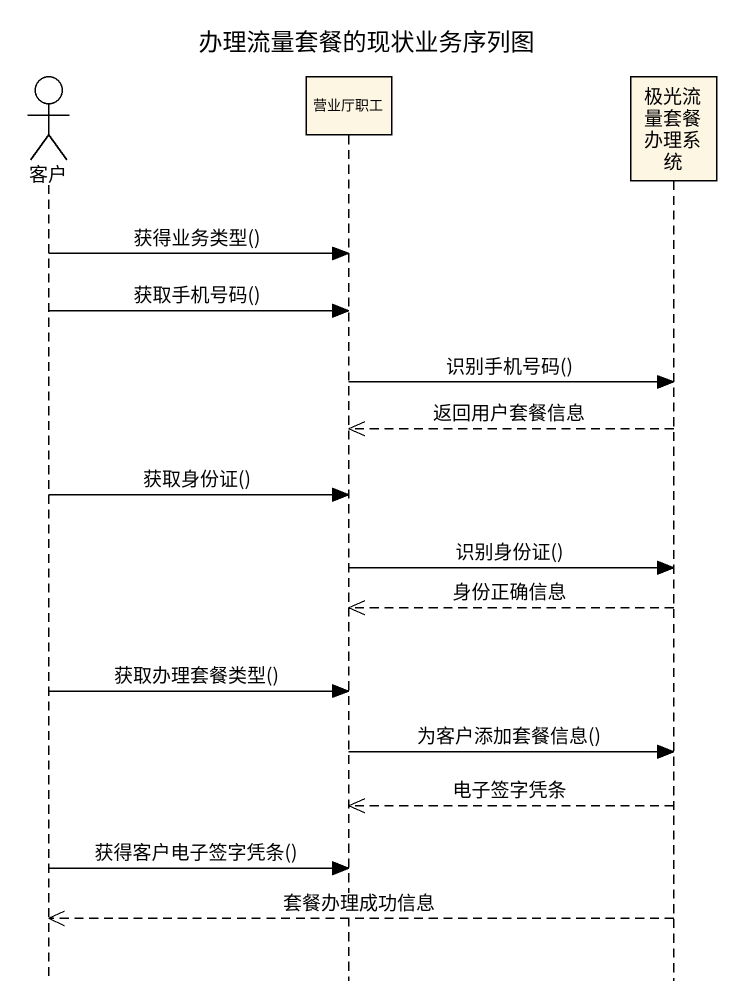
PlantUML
@startuml
title 办理流量套餐的现状业务序列图
hide footbox
actor 客户
participant 营业厅职工
participant 极光流量套餐办理系统

客户 -> 营业厅职工 : 获得业务类型()
客户 -> 营业厅职工 : 获取手机号码()
营业厅职工 -> 极光流量套餐办理系统 : 识别手机号码()
极光流量套餐办理系统 -->> 营业厅职工 : 返回用户套餐信息
客户 -> 营业厅职工 : 获取身份证()
营业厅职工 -> 极光流量套餐办理系统 : 识别身份证()
极光流量套餐办理系统 -->> 营业厅职工 : 身份正确信息
客户 -> 营业厅职工 : 获取办理套餐类型()
营业厅职工 -> 极光流量套餐办理系统 : 为客户添加套餐信息()
极光流量套餐办理系统 -->> 营业厅职工 : 电子签字凭条
客户 -> 营业厅职工 : 获得客户电子签字凭条()
极光流量套餐办理系统 -->> 客户 : 套餐办理成功信息
@enduml
